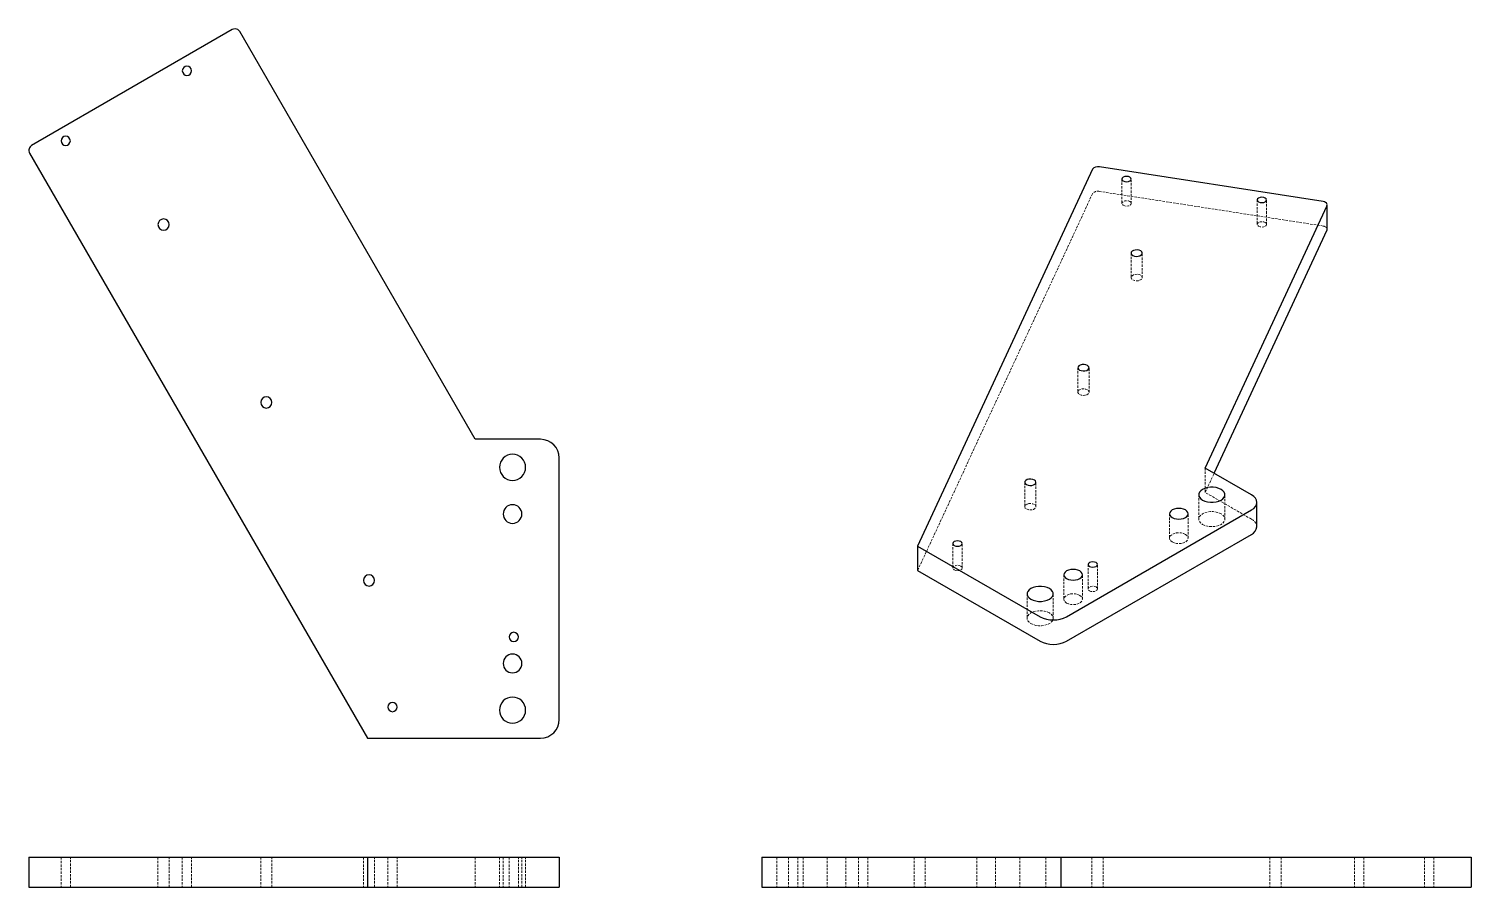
# Model space of a CAD drawing. Header units: millimetres. Extents: x 12 to 784, y 67 to 527.
import ezdxf

# ---------------------------------------------------------------- set-up
doc = ezdxf.new("R2010")
doc.units = ezdxf.units.MM
doc.linetypes.add('HIDDEN', pattern=[1.905, 1.27, -0.635])

msp = doc.modelspace()

# ---------------------------------------------------------------- linework, layer by layer
at = {"color": 7, "linetype": 'Continuous', "lineweight": 25}
for p, q in [((120.85, 526.35), (13.47, 464.35)), ((250.95, 307.01), (124.95, 525.25)), ((12.37, 460.25), (193.22, 147.01)), ((581.49, 451.57), (487.87, 249.88)), ((704.94, 434.27), (585.16, 452.79)), ((707.16, 419.53), (707.16, 432.59)), ((641.84, 291.63), (707.06, 432.15)), ((646.62, 288.87), (707.06, 419.08)), ((285.95, 307.01), (250.95, 307.01)), ((295.95, 157.01), (295.95, 297.01)), ((666.58, 277.34), (641.84, 291.63)), ((669.51, 260.19), (669.51, 273.26)), ((567.59, 212.03), (666.58, 269.18)), ((567.59, 198.96), (666.58, 256.11)), ((487.87, 249.88), (553.45, 212.03)), ((487.87, 249.88), (487.87, 236.82)), ((487.87, 236.82), (553.45, 198.96)), ((193.22, 147.01), (285.95, 147.01)), ((11.97, 83.25), (11.97, 67.25)), ((11.97, 83.25), (12.37, 83.25)), ((12.37, 83.25), (193.22, 83.25)), ((193.22, 83.25), (193.22, 67.25)), ((193.22, 83.25), (285.95, 83.25)), ((285.95, 83.25), (295.95, 83.25)), ((295.95, 83.25), (295.95, 67.25)), ((404.5, 83.25), (404.5, 67.25)), ((404.5, 83.25), (414.5, 83.25)), ((414.5, 83.25), (554.5, 83.25)), ((554.5, 83.25), (564.5, 83.25)), ((564.5, 83.25), (564.5, 67.25)), ((564.5, 83.25), (782.74, 83.25)), ((782.74, 83.25), (784.24, 83.25)), ((784.24, 83.25), (784.24, 67.25)), ((11.97, 67.25), (12.37, 67.25)), ((12.37, 67.25), (193.22, 67.25)), ((193.22, 67.25), (285.95, 67.25)), ((285.95, 67.25), (295.95, 67.25)), ((404.5, 67.25), (414.5, 67.25)), ((414.5, 67.25), (554.5, 67.25)), ((554.5, 67.25), (564.5, 67.25)), ((564.5, 67.25), (782.74, 67.25)), ((782.74, 67.25), (784.24, 67.25))]:
    msp.add_line(p, q, dxfattribs=at)
at = {"color": 7, "linetype": 'HIDDEN', "lineweight": 18}
for p, q in [((597.27, 446.35), (597.27, 433.29)), ((602.27, 433.29), (602.27, 446.35)), ((581.49, 438.51), (487.87, 236.82)), ((704.94, 421.2), (585.16, 439.73)), ((669.72, 435.15), (669.72, 422.08)), ((674.72, 422.08), (674.72, 435.15)), ((602.16, 406.67), (602.16, 393.61)), ((608.16, 393.61), (608.16, 406.67)), ((573.69, 345.33), (573.69, 332.27)), ((579.69, 332.27), (579.69, 345.33)), ((641.84, 291.63), (641.84, 278.56)), ((641.84, 278.56), (646.62, 288.87)), ((545.22, 283.99), (545.22, 270.93)), ((551.22, 270.93), (551.22, 283.99)), ((666.58, 264.28), (641.84, 278.56)), ((638.37, 277.34), (638.37, 264.28)), ((652.37, 264.28), (652.37, 277.34)), ((622.69, 267.13), (622.69, 254.07)), ((632.69, 254.07), (632.69, 267.13)), ((506.68, 251.19), (506.68, 238.12)), ((511.68, 238.12), (511.68, 251.19)), ((579.13, 239.98), (579.13, 226.91)), ((584.13, 226.91), (584.13, 239.98)), ((566.13, 234.48), (566.13, 221.41)), ((576.13, 221.41), (576.13, 234.48)), ((546.45, 224.27), (546.45, 211.21)), ((560.45, 211.21), (560.45, 224.27)), ((29.19, 83.25), (29.19, 67.25)), ((34.19, 67.25), (34.19, 83.25)), ((81.11, 83.25), (81.11, 67.25)), ((87.11, 67.25), (87.11, 83.25)), ((94.14, 83.25), (94.14, 67.25)), ((99.14, 67.25), (99.14, 83.25)), ((136.11, 83.25), (136.11, 67.25)), ((142.11, 67.25), (142.11, 83.25)), ((191.11, 83.25), (191.11, 67.25)), ((197.11, 67.25), (197.11, 83.25)), ((204.19, 83.25), (204.19, 67.25)), ((209.19, 67.25), (209.19, 83.25)), ((250.95, 83.25), (250.95, 67.25)), ((263.95, 83.25), (263.95, 67.25)), ((265.95, 83.25), (265.95, 67.25)), ((269.14, 83.25), (269.14, 67.25)), ((274.14, 67.25), (274.14, 83.25)), ((275.95, 67.25), (275.95, 83.25)), ((277.95, 67.25), (277.95, 83.25)), ((412.5, 83.25), (412.5, 67.25)), ((418.67, 83.25), (418.67, 67.25)), ((423.67, 83.25), (423.67, 67.25)), ((426.5, 83.25), (426.5, 67.25)), ((439.5, 83.25), (439.5, 67.25)), ((449.5, 83.25), (449.5, 67.25)), ((456.17, 83.25), (456.17, 67.25)), ((461.17, 83.25), (461.17, 67.25)), ((485.96, 83.25), (485.96, 67.25)), ((491.96, 83.25), (491.96, 67.25)), ((519.5, 83.25), (519.5, 67.25)), ((529.5, 83.25), (529.5, 67.25)), ((542.5, 83.25), (542.5, 67.25)), ((556.5, 83.25), (556.5, 67.25)), ((581.22, 83.25), (581.22, 67.25)), ((587.22, 83.25), (587.22, 67.25)), ((676.49, 83.25), (676.49, 67.25)), ((682.49, 83.25), (682.49, 67.25)), ((721.78, 83.25), (721.78, 67.25)), ((726.78, 83.25), (726.78, 67.25)), ((759.28, 83.25), (759.28, 67.25)), ((764.28, 83.25), (764.28, 67.25))]:
    msp.add_line(p, q, dxfattribs=at)
at = {"color": 7, "linetype": 'Continuous', "lineweight": 25, "flags": 128}
for points in [[(601.54, 447.37), (600.73, 447.68), (599.77, 447.79), (598.81, 447.68), (598, 447.37), (597.46, 446.9), (597.27, 446.35), (597.46, 445.8), (598, 445.33)], [(598, 445.33), (598.81, 445.02), (599.77, 444.91), (600.73, 445.02), (601.54, 445.33), (602.08, 445.8), (602.27, 446.35), (602.08, 446.9), (601.54, 447.37)], [(673.98, 436.17), (673.17, 436.48), (672.22, 436.59), (671.26, 436.48), (670.45, 436.17), (669.91, 435.7), (669.72, 435.15), (669.91, 434.59), (670.45, 434.12)], [(670.45, 434.12), (671.26, 433.81), (672.22, 433.7), (673.17, 433.81), (673.98, 434.12), (674.53, 434.59), (674.72, 435.15), (674.53, 435.7), (673.98, 436.17)], [(707.06, 419.08), (707.13, 419.3), (707.16, 419.53)], [(607.29, 407.89), (606.43, 408.24), (605.43, 408.39), (604.39, 408.34), (603.44, 408.09), (602.71, 407.66), (602.27, 407.12), (602.18, 406.52), (602.45, 405.94), (603.04, 405.45)], [(603.04, 405.45), (603.9, 405.1), (604.9, 404.94), (605.94, 405), (606.89, 405.25), (607.62, 405.68), (608.06, 406.22), (608.15, 406.82), (607.88, 407.4), (607.29, 407.89)], [(578.82, 346.56), (577.96, 346.9), (576.96, 347.06), (575.92, 347), (574.97, 346.75), (574.24, 346.33), (573.8, 345.78), (573.71, 345.18), (573.98, 344.6), (574.57, 344.11)], [(574.57, 344.11), (575.43, 343.76), (576.43, 343.61), (577.47, 343.66), (578.42, 343.91), (579.15, 344.34), (579.59, 344.88), (579.68, 345.48), (579.41, 346.06), (578.82, 346.56)], [(550.35, 285.22), (549.49, 285.56), (548.49, 285.72), (547.45, 285.67), (546.5, 285.41), (545.77, 284.99), (545.33, 284.44), (545.24, 283.84), (545.51, 283.26), (546.1, 282.77)], [(546.1, 282.77), (546.96, 282.42), (547.96, 282.27), (549, 282.32), (549.94, 282.58), (550.68, 283), (551.12, 283.55), (551.21, 284.14), (550.94, 284.73), (550.35, 285.22)], [(650.32, 280.2), (649.1, 280.76), (647.68, 281.15), (646.16, 281.36), (644.59, 281.36), (643.06, 281.15), (641.65, 280.76), (640.42, 280.2), (639.44, 279.49), (638.76, 278.67), (638.42, 277.79), (638.42, 276.89), (638.76, 276.01), (639.44, 275.19), (640.42, 274.48)], [(640.42, 274.48), (641.65, 273.92), (643.06, 273.53), (644.59, 273.32), (646.16, 273.32), (647.68, 273.53), (649.1, 273.92), (650.32, 274.48), (651.3, 275.19), (651.98, 276.01), (652.33, 276.89), (652.33, 277.79), (651.98, 278.67), (651.3, 279.49), (650.32, 280.2)], [(666.58, 269.18), (667.83, 270.05), (668.75, 271.05), (669.32, 272.13), (669.51, 273.26), (669.32, 274.38), (668.75, 275.47), (667.83, 276.46), (666.58, 277.34)], [(631.23, 269.18), (630.19, 269.63), (628.99, 269.92), (627.69, 270.02), (626.4, 269.92), (625.19, 269.63), (624.16, 269.18), (623.36, 268.58), (622.86, 267.88), (622.69, 267.13), (622.86, 266.39), (623.36, 265.69), (624.16, 265.09)], [(624.16, 265.09), (625.19, 264.63), (626.4, 264.35), (627.69, 264.25), (628.99, 264.35), (630.19, 264.63), (631.23, 265.09), (632.02, 265.69), (632.52, 266.39), (632.69, 267.13), (632.52, 267.88), (632.02, 268.58), (631.23, 269.18)], [(510.95, 252.21), (510.14, 252.52), (509.18, 252.63), (508.23, 252.52), (507.42, 252.21), (506.87, 251.74), (506.68, 251.19), (506.87, 250.63), (507.42, 250.16)], [(507.42, 250.16), (508.23, 249.85), (509.18, 249.74), (510.14, 249.85), (510.95, 250.16), (511.49, 250.63), (511.68, 251.19), (511.49, 251.74), (510.95, 252.21)], [(583.4, 241), (582.59, 241.31), (581.63, 241.42), (580.67, 241.31), (579.86, 241), (579.32, 240.53), (579.13, 239.98), (579.32, 239.43), (579.86, 238.96)], [(579.86, 238.96), (580.67, 238.65), (581.63, 238.54), (582.59, 238.65), (583.4, 238.96), (583.94, 239.43), (584.13, 239.98), (583.94, 240.53), (583.4, 241)], [(574.66, 236.52), (573.63, 236.98), (572.42, 237.27), (571.13, 237.36), (569.83, 237.27), (568.63, 236.98), (567.59, 236.52), (566.8, 235.92), (566.3, 235.23), (566.13, 234.48), (566.3, 233.73), (566.8, 233.04), (567.59, 232.44)], [(567.59, 232.44), (568.63, 231.98), (569.83, 231.69), (571.13, 231.59), (572.42, 231.69), (573.63, 231.98), (574.66, 232.44), (575.46, 233.04), (575.95, 233.73), (576.13, 234.48), (575.95, 235.23), (575.46, 235.92), (574.66, 236.52)], [(558.4, 227.13), (557.17, 227.69), (555.76, 228.09), (554.23, 228.29), (552.66, 228.29), (551.14, 228.09), (549.72, 227.69), (548.5, 227.13), (547.52, 226.42), (546.84, 225.61), (546.49, 224.73), (546.49, 223.82), (546.84, 222.94), (547.52, 222.12), (548.5, 221.42)], [(548.5, 221.42), (549.72, 220.85), (551.14, 220.46), (552.66, 220.26), (554.23, 220.26), (555.76, 220.46), (557.17, 220.85), (558.4, 221.42), (559.37, 222.12), (560.05, 222.94), (560.4, 223.82), (560.4, 224.73), (560.05, 225.61), (559.37, 226.42), (558.4, 227.13)]]:
    msp.add_lwpolyline(points, dxfattribs=at)
at = {"color": 7, "linetype": 'HIDDEN', "lineweight": 18, "flags": 128}
for points in [[(601.54, 434.31), (600.73, 434.62), (599.77, 434.73), (598.81, 434.62), (598, 434.31), (597.46, 433.84), (597.27, 433.29), (597.46, 432.73), (598, 432.27)], [(598, 432.27), (598.81, 431.95), (599.77, 431.84), (600.73, 431.95), (601.54, 432.27), (602.08, 432.73), (602.27, 433.29), (602.08, 433.84), (601.54, 434.31)], [(673.98, 423.1), (673.17, 423.41), (672.22, 423.52), (671.26, 423.41), (670.45, 423.1), (669.91, 422.63), (669.72, 422.08), (669.91, 421.53), (670.45, 421.06)], [(670.45, 421.06), (671.26, 420.75), (672.22, 420.64), (673.17, 420.75), (673.98, 421.06), (674.53, 421.53), (674.72, 422.08), (674.53, 422.63), (673.98, 423.1)], [(607.29, 394.83), (606.43, 395.17), (605.43, 395.33), (604.39, 395.28), (603.44, 395.02), (602.71, 394.6), (602.27, 394.05), (602.18, 393.45), (602.45, 392.87), (603.04, 392.38)], [(603.04, 392.38), (603.9, 392.04), (604.9, 391.88), (605.94, 391.93), (606.89, 392.19), (607.62, 392.61), (608.06, 393.16), (608.15, 393.76), (607.88, 394.34), (607.29, 394.83)], [(578.82, 333.49), (577.96, 333.84), (576.96, 333.99), (575.92, 333.94), (574.97, 333.69), (574.24, 333.26), (573.8, 332.72), (573.71, 332.12), (573.98, 331.54), (574.57, 331.04)], [(574.57, 331.04), (575.43, 330.7), (576.43, 330.54), (577.47, 330.59), (578.42, 330.85), (579.15, 331.27), (579.59, 331.82), (579.68, 332.42), (579.41, 333), (578.82, 333.49)], [(550.35, 272.15), (549.49, 272.5), (548.49, 272.65), (547.45, 272.6), (546.5, 272.35), (545.77, 271.92), (545.33, 271.38), (545.24, 270.78), (545.51, 270.2), (546.1, 269.7)], [(546.1, 269.7), (546.96, 269.36), (547.96, 269.2), (549, 269.26), (549.94, 269.51), (550.68, 269.94), (551.12, 270.48), (551.21, 271.08), (550.94, 271.66), (550.35, 272.15)], [(650.32, 267.13), (649.1, 267.7), (647.68, 268.09), (646.16, 268.29), (644.59, 268.29), (643.06, 268.09), (641.65, 267.7), (640.42, 267.13), (639.44, 266.42), (638.76, 265.61), (638.42, 264.73), (638.42, 263.82), (638.76, 262.94), (639.44, 262.13), (640.42, 261.42)], [(640.42, 261.42), (641.65, 260.85), (643.06, 260.46), (644.59, 260.26), (646.16, 260.26), (647.68, 260.46), (649.1, 260.85), (650.32, 261.42), (651.3, 262.13), (651.98, 262.94), (652.33, 263.82), (652.33, 264.73), (651.98, 265.61), (651.3, 266.42), (650.32, 267.13)], [(631.23, 256.11), (630.19, 256.57), (628.99, 256.86), (627.69, 256.96), (626.4, 256.86), (625.19, 256.57), (624.16, 256.11), (623.36, 255.51), (622.86, 254.82), (622.69, 254.07), (622.86, 253.32), (623.36, 252.63), (624.16, 252.03)], [(624.16, 252.03), (625.19, 251.57), (626.4, 251.28), (627.69, 251.18), (628.99, 251.28), (630.19, 251.57), (631.23, 252.03), (632.02, 252.63), (632.52, 253.32), (632.69, 254.07), (632.52, 254.82), (632.02, 255.51), (631.23, 256.11)], [(510.95, 239.14), (510.14, 239.45), (509.18, 239.56), (508.23, 239.45), (507.42, 239.14), (506.87, 238.67), (506.68, 238.12), (506.87, 237.57), (507.42, 237.1)], [(507.42, 237.1), (508.23, 236.79), (509.18, 236.68), (510.14, 236.79), (510.95, 237.1), (511.49, 237.57), (511.68, 238.12), (511.49, 238.67), (510.95, 239.14)], [(574.66, 223.45), (573.63, 223.91), (572.42, 224.2), (571.13, 224.3), (569.83, 224.2), (568.63, 223.91), (567.59, 223.45), (566.8, 222.86), (566.3, 222.16), (566.13, 221.41), (566.3, 220.67), (566.8, 219.97), (567.59, 219.37)], [(583.4, 227.94), (582.59, 228.25), (581.63, 228.36), (580.67, 228.25), (579.86, 227.94), (579.32, 227.47), (579.13, 226.91), (579.32, 226.36), (579.86, 225.89)], [(579.86, 225.89), (580.67, 225.58), (581.63, 225.47), (582.59, 225.58), (583.4, 225.89), (583.94, 226.36), (584.13, 226.91), (583.94, 227.47), (583.4, 227.94)], [(567.59, 219.37), (568.63, 218.91), (569.83, 218.63), (571.13, 218.53), (572.42, 218.63), (573.63, 218.91), (574.66, 219.37), (575.46, 219.97), (575.95, 220.67), (576.13, 221.41), (575.95, 222.16), (575.46, 222.86), (574.66, 223.45)], [(558.4, 214.07), (557.17, 214.63), (555.76, 215.02), (554.23, 215.22), (552.66, 215.22), (551.14, 215.02), (549.72, 214.63), (548.5, 214.07), (547.52, 213.36), (546.84, 212.54), (546.49, 211.66), (546.49, 210.76), (546.84, 209.87), (547.52, 209.06), (548.5, 208.35)], [(548.5, 208.35), (549.72, 207.79), (551.14, 207.39), (552.66, 207.19), (554.23, 207.19), (555.76, 207.39), (557.17, 207.79), (558.4, 208.35), (559.37, 209.06), (560.05, 209.87), (560.4, 210.76), (560.4, 211.66), (560.05, 212.54), (559.37, 213.36), (558.4, 214.07)]]:
    msp.add_lwpolyline(points, dxfattribs=at)
at = {"color": 7, "linetype": 'Continuous', "lineweight": 25}
for centre, radius, start, end in [((122.35, 523.75), 3, 90, 120), ((122.35, 523.75), 3, 30, 90), ((96.64, 504.29), 2.5, 90, 270), ((96.64, 504.29), 2.5, 270, 90), ((14.97, 461.75), 3, 120, 210), ((31.69, 466.79), 2.5, 90, 270), ((31.69, 466.79), 2.5, 270, 90), ((584.27, 449.35), 3.56, 75.47575, 141.39042), ((704.4, 430.4), 3.91, 61.11116, 82.02267), ((705.81, 432.59), 1.32, 340.539, 69.25792), ((84.11, 421.99), 3, 90, 270), ((84.11, 421.99), 3, 270, 90), ((139.11, 326.73), 3, 90, 270), ((139.11, 326.73), 3, 270, 90), ((285.95, 297.01), 10, 0, 90), ((270.95, 292.01), 7, 90, 270), ((270.95, 292.01), 7, 270, 90), ((270.95, 267.01), 5, 90, 270), ((270.95, 267.01), 5, 270, 90), ((664.51, 260.69), 5.03, 294.37466, 354.3052), ((194.11, 231.47), 3, 90, 270), ((194.11, 231.47), 3, 270, 90), ((560.52, 225.67), 15.37, 242.60967, 297.39033), ((271.64, 201.18), 2.5, 90, 270), ((271.64, 201.18), 2.5, 270, 90), ((560.52, 212.61), 15.37, 242.60967, 297.39033), ((270.95, 187.01), 5, 90, 270), ((270.95, 187.01), 5, 270, 90), ((206.69, 163.68), 2.5, 90, 270), ((206.69, 163.68), 2.5, 270, 90), ((270.95, 162.01), 7, 90, 270), ((270.95, 162.01), 7, 270, 90), ((285.95, 157.01), 10, 270, 0)]:
    msp.add_arc(centre, radius, start, end, dxfattribs=at)
at = {"color": 7, "linetype": 'HIDDEN', "lineweight": 18}
for centre, radius, start, end in [((584.27, 436.28), 3.56, 75.47575, 141.39042), ((704.4, 417.33), 3.91, 61.11116, 82.02267), ((705.65, 419.38), 1.52, 5.8452, 65.47494), ((664.51, 259.69), 5.03, 5.6948, 65.62534)]:
    msp.add_arc(centre, radius, start, end, dxfattribs=at)

doc.saveas('drawing.dxf')
